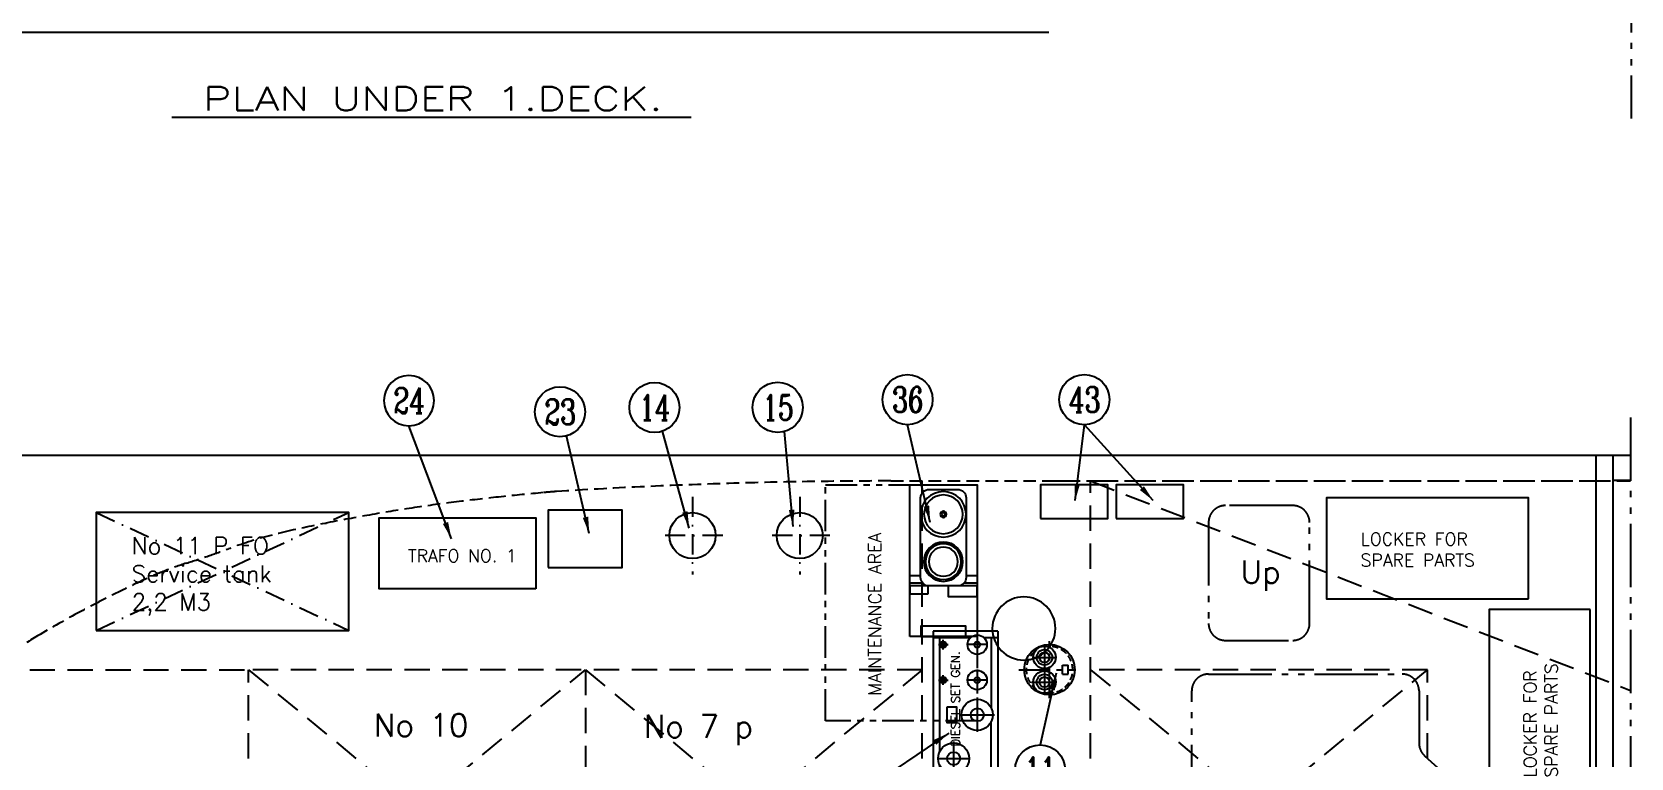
# Model space of a CAD drawing. Extents: x 33214 to 95067, y 8279 to 51908.
# Drawn here: x 40516 to 50011, y 25144 to 29452 of the extents above; entities that cross this region are included whole.
import ezdxf
from ezdxf.enums import TextEntityAlignment as Align

# ---------------------------------------------------------------- set-up
doc = ezdxf.new("R2010")
doc.units = 0
doc.header["$LTSCALE"] = 300
doc.header["$MEASUREMENT"] = 0
for name, pattern in [('AM_ISO08W050x2', [9, 6, -0.75, 1.5, -0.75]), ('CENTER', [3, 2.5, -0.25, 0, -0.25]), ('DASHED', [0.75, 0.5, -0.25]), ('DASHED2', [0.375, 0.25, -0.125]), ('HIDDEN2', [0.1875, 0.125, -0.0625]), ('PHANTOM', [2.1, 1.25, -0.2, 0.125, -0.2, 0.125, -0.2]), ('PHANTOM2', [1.25, 0.625, -0.125, 0.125, -0.125, 0.125, -0.125]), ('SNT-025', [0.74, 0.4, -0.17, 0, -0.17])]:
    doc.linetypes.add(name, pattern=pattern)
doc.layers.get('0').update_dxf_attribs({"linetype": 'CONTINUOUS'})
for name, color, linetype in [('025CON', 2, 'CONTINUOUS'), ('050CON', 4, 'CONTINUOUS'), ('CO1', 1, 'CONTINUOUS'), ('CO2', 2, 'CONTINUOUS'), ('I0CE1', 1, 'CENTER'), ('I0CO1', 1, 'CONTINUOUS'), ('KOMP', 1, 'CONTINUOUS'), ('M0CO2', 2, 'CONTINUOUS'), ('M0PH1', 1, 'PHANTOM'), ('POSNR', 2, 'CONTINUOUS'), ('Poz', 1, 'CONTINUOUS'), ('S0CO1', 1, 'CONTINUOUS'), ('S0CO2', 2, 'CONTINUOUS'), ('S0CO5', 4, 'CONTINUOUS'), ('S0DA1', 1, 'DASHED'), ('S0PH1', 1, 'PHANTOM'), ('S0TX1', 1, 'CONTINUOUS'), ('S0TX2', 2, 'CONTINUOUS'), ('Tanks', 9, 'CONTINUOUS'), ('TAVLER', 2, 'CONTINUOUS'), ('U0CO2', 2, 'CONTINUOUS')]:
    doc.layers.add(name, color=color, linetype=linetype)
doc.styles.add('18', font='romans', dxfattribs={"height": 180})
doc.styles.add('LIT2_5', font='Romanc.shx', dxfattribs={"width": 0.85})
doc.styles.add('ROMANS', font='romans')
doc.styles.get("Standard").update_dxf_attribs({"font": 'txt.shx', "height": 100})
doc.dimstyles.get("Standard").update_dxf_attribs({"dimscale": 100, "dimtxt": 100, "dimasz": 1, "dimexe": 0.05, "dimexo": 0.05, "dimgap": 0.5, "dimtad": 1, "dimdec": 0, "dimdsep": 46, "dimtxsty": 'Standard', "dimcen": 1.5, "dimclrd": 1, "dimclre": 1, "dimclrt": 2, "dimadec": 0, "dimazin": 0, "dimtfac": 1, "dimtdec": 0, "dimtmove": 2, "dimatfit": 3, "dimfxl": 1, "dimtolj": 1, "dimarcsym": 0})

# ---------------------------------------------------------------- blocks, each defined once
blk = doc.blocks.new('below 1-deck')
at = {"linetype": 'DASHED'}
for p, q in [((13000, 1875), (13000, 4646)), ((14000, 1875), (14000, 4646)), ((9000, 1875), (11000, 3525)), ((9000, 3525), (11000, 1875)), ((13000, 3525), (9000, 3525)), ((9000, 1875), (9000, 3525)), ((11000, 3525), (13000, 1875)), ((13000, 3525), (11000, 1875)), ((11000, 3525), (11000, 1875)), ((16000, 3525), (14000, 3525)), ((14000, 1875), (16000, 3525)), ((14000, 3525), (16000, 1875)), ((16000, 1875), (16000, 3525))]:
    blk.add_line(p, q, dxfattribs=at)
at = {"linetype": 'DASHED2'}
blk.add_lwpolyline([(7433.4, 3525, -0.01676), (7746.3, 3726.4, -0.011782), (8000, 3869.9, -0.005104), (8126.6, 3936, -0.003045), (8254.2, 4000, -0.005216), (8375.9, 4058.5, -0.016582), (8500, 4111.7, -0.014989), (8630, 4157.9, 0.004546), (8761, 4201.4, 0.004963), (8880.3, 4243.5, -0.009734), (9000, 4284.6, -0.023245), (9248.2, 4351.7, -0.007161), (9500, 4403.6, -0.003831), (9749.5, 4449.4, -0.006535), (10000, 4490, -0.006518), (10249.7, 4523.8, -0.003916), (10500, 4552.3, -0.003955), (10749.8, 4576.9, -0.002051), (10828.2, 4583.6, -0.01571), (12812.7, 4646), (13750, 4646)], format="xyb", dxfattribs=at)
blk.add_lwpolyline([(13750, 4646), (17206.6, 4646)], dxfattribs=at)
at = {"linetype": 'DASHED'}
blk.add_lwpolyline([(14000, 4646), (17206.6, 3403)], dxfattribs=at)
at = {"linetype": 'DASHED', "flags": 128}
blk.add_lwpolyline([(5000, 3521.2), (5000, 3521.2), (5123.5, 3523.1), (5186.9, 3523.8), (5250, 3524.3), (5375.2, 3524.8), (5500, 3525), (5625.3, 3525), (5750.1, 3525), (5875.4, 3525), (6000, 3525), (6125.4, 3525), (6250.2, 3525), (6375.4, 3525), (6500, 3525), (6625.4, 3525), (6750.2, 3525), (6875.4, 3525), (7000, 3525), (7125.3, 3525), (7250, 3525), (7500, 3525), (7625.2, 3525), (7749.9, 3525), (8000, 3525), (8249.9, 3525), (8375.1, 3525), (8500, 3525), (8638.4, 3525), (8776.9, 3525), (8888.4, 3525), (9000, 3525)], dxfattribs=at)
at = {"linetype": 'DASHED', "style": '18'}
for s, p in [('No 10', (9744.3, 3129.4)), ('No 7 p', (11347.3, 3122.7))]:
    blk.add_text(s, height=135, dxfattribs=at).set_placement(p)
blk = doc.blocks.new('POS')
at = {"layer": 'POSNR'}
blk.add_circle((0, 0), 148.7, dxfattribs=at)
at = {"layer": 'S0TX1', "linetype": 'Continuous', "style": 'LIT2_5', "width": 0.723514}
blk.add_attdef('POS', text='', height=150, dxfattribs=at).set_placement((1.8, -75.1), align=Align.CENTER)
blk = doc.blocks.new('BOXCOOLER FREQ')
at = {"layer": '025CON'}
for p, q in [((76.4, 26.7), (111.5, 26.7)), ((76.4, -26.7), (76.4, 26.7)), ((111.5, -26.7), (111.5, 26.7)), ((76.4, -26.7), (111.5, -26.7))]:
    blk.add_line(p, q, dxfattribs=at)
for centre, radius in [((0, 0), 150), ((-30, 73.3), 66.7), ((-30, 73.3), 46), ((-30, 73.3), 30.1), ((-30, -73.3), 66.7), ((-30, -73.3), 46), ((-30, -73.3), 30.1)]:
    blk.add_circle(centre, radius, dxfattribs=at)
at = {"layer": 'I0CO1', "linetype": 'PHANTOM2'}
for p, q in [((-30, 140), (-30, 6.7)), ((0, -169), (0, 169)), ((-182.7, 0), (169, 0)), ((-103.6, 73.3), (36.7, 73.3)), ((-106.1, -73.3), (36.7, -73.3)), ((-98.6, -73.3), (36.7, -73.3)), ((-30, -6.7), (-30, -140))]:
    blk.add_line(p, q, dxfattribs=at)
at = {"layer": 'I0CO1', "linetype": 'HIDDEN2'}
for start, end in [(129.19248, 230.80752), (264.69443, 95.30557)]:
    blk.add_arc((0, 0), 138.3, start, end, dxfattribs=at)
blk = doc.blocks.new('BOKSKJØLER-TOPVIEW')
at = {"layer": 'CO1'}
for p, q in [((-2072.5, 2438.9), (-1176.5, 2438.9)), ((-2072.5, 2438.9), (-2072.5, 2054.9)), ((-2033.5, 2438.9), (-2033.5, 2357.2)), ((-2033.5, 2399.9), (-1617.3, 2399.9)), ((-1215.5, 2399.9), (-1535.6, 2399.9)), ((-1215.5, 2438.9), (-1215.5, 2399.9)), ((-1215.5, 2093.9), (-1215.5, 2399.9)), ((-1176.5, 2438.9), (-1176.5, 2054.9)), ((-2033.5, 2276.6), (-2033.5, 2093.9)), ((-2033.5, 2093.9), (-2033.5, 2054.9)), ((-2033.5, 2093.9), (-1357.3, 2093.9)), ((-1963.8, 2114.9), (-2021.2, 2114.9)), ((-1992.5, 2086.2), (-1992.5, 2143.6)), ((-1753.8, 2114.9), (-1811.2, 2114.9)), ((-1782.5, 2086.2), (-1782.5, 2143.6)), ((-1275.6, 2093.9), (-1215.5, 2093.9)), ((-1215.5, 2093.9), (-1215.5, 2054.9)), ((-2072.5, 2054.9), (-1176.5, 2054.9))]:
    blk.add_line(p, q, dxfattribs=at)
blk.add_lwpolyline([(-1621.5, 2136.4), (-1531.5, 2136.4), (-1531.5, 2196.4), (-1621.5, 2196.4)], close=True, dxfattribs=at)
for centre, radius in [((-1992.5, 2316.9), 57.5), ((-1782.5, 2316.9), 57.5), ((-1576.5, 2316.9), 92.5), ((-1992.5, 2316.9), 17.2), ((-1782.5, 2316.9), 17.2), ((-1576.5, 2316.9), 38.5), ((-1316.5, 2176.9), 92.5), ((-1316.5, 2176.9), 38.5), ((-1992.5, 2114.9), 18.5), ((-1992.5, 2114.9), 12.1), ((-1782.5, 2114.9), 18.5), ((-1782.5, 2114.9), 12.1)]:
    blk.add_circle(centre, radius, dxfattribs=at)
at = {"layer": 'I0CE1', "linetype": 'AM_ISO08W050x2'}
for p, q in [((-1992.5, 2380.2), (-1992.5, 2253.7)), ((-1782.5, 2380.2), (-1782.5, 2253.7)), ((-1576.5, 2209.5), (-1576.5, 2418.7)), ((-2055.7, 2316.9), (-1929.2, 2316.9)), ((-1845.7, 2316.9), (-1719.2, 2316.9)), ((-1678.2, 2316.9), (-1474.7, 2316.9)), ((-1316.5, 2081.8), (-1316.5, 2272)), ((-1418.2, 2176.9), (-1214.7, 2176.9))]:
    blk.add_line(p, q, dxfattribs=at)
at = {"layer": 'S0TX1', "style": '18'}
blk.add_text('DIESEL SET GEN.', height=50, rotation=180, dxfattribs=at).set_placement((-1388.6, 2212.9))
blk = doc.blocks.new('pipe2_vert')
at = {"layer": 'M0CO2'}
blk.add_circle((49386.3, 10499.6), 136.7, dxfattribs=at)
at = {"layer": 'S0PH1', "linetype": 'SNT-025'}
for p, q in [((49386.3, 10730.2), (49386.3, 10269)), ((49565.7, 10499.6), (49206.8, 10499.6))]:
    blk.add_line(p, q, dxfattribs=at)
blk = doc.blocks.new('BM200_top')
for points in [[(79432.8, 3896.9), (80332.8, 3896.9), (80332.8, 4296.9), (79432.8, 4296.9)], [(79671.4, 4296.9), (79733.3, 4296.9), (79733.3, 4126), (79671.4, 4126)], [(79432.8, 4229.9), (79494.7, 4229.9), (79494.7, 3964), (79432.8, 3964)], [(79686.8, 4006.8), (79733.3, 4006.8), (79733.3, 3896.9), (79686.8, 3896.9)]]:
    blk.add_lwpolyline(points, close=True)
for points in [[(79752.6, 4221.4), (79752.6, 4296.9)], [(79796, 4231.9), (79796, 4296.9)], [(79752.6, 3896.9), (79752.6, 3972.4)], [(79796, 3896.9), (79796, 3961.9)]]:
    blk.add_lwpolyline(points)
blk.add_lwpolyline([(80256.5, 4231.9), (79783.3, 4231.9, 0.414214), (79733.3, 4181.9), (79733.3, 4011.9, 0.414214), (79783.3, 3961.9), (80256.5, 3961.9, 0.414214), (80306.5, 4011.9), (80306.5, 4181.9, 0.414214)], format="xyb", close=True)
for centre, radius in [((79481.1, 4575.1), 187.5), ((79877.5, 4096.9), 116.6), ((79877.5, 4096.9), 106.6), ((79877.5, 4096.9), 86.6), ((80158.5, 4096.9), 135), ((80158.5, 4096.9), 115), ((80158.5, 4096.9), 18.6), ((80158.5, 4096.9), 10.9)]:
    blk.add_circle(centre, radius)
at = {"layer": 'S0PH1', "linetype": 'PHANTOM2'}
blk.add_lwpolyline([(79432.8, 4296.9), (78932.8, 4296.9), (78932.8, 3396.9), (80332.8, 3396.9), (80332.8, 3896.9)], dxfattribs=at)

msp = doc.modelspace()

# ---------------------------------------------------------------- linework, layer by layer
at = {"layer": 'M0CO2'}
for points in [[(46504.6, 26564.4), (46904.6, 26564.4), (46904.6, 26764.4), (46504.6, 26764.4)], [(46954.6, 26564.4), (47354.6, 26564.4), (47354.6, 26764.4), (46954.6, 26764.4)], [(43580.4, 26274.7), (44020.4, 26274.7), (44020.4, 26614.7), (43580.4, 26614.7)]]:
    msp.add_lwpolyline(points, close=True, dxfattribs=at)
at = {"layer": 'M0PH1'}
for p, q in [((50011.3, 39273.8), (50011.3, 28938.9)), ((50009.2, 27163.7), (50009.2, 16828.7))]:
    msp.add_line(p, q, dxfattribs=at)
at = {"layer": 'S0CO1'}
for points in [[(49402.6, 26088), (49402.6, 26688), (48202.6, 26688), (48202.6, 26088), (49402.6, 26088)], [(49768.1, 26025.3), (49168.1, 26025.3), (49168.1, 24825.3), (49768.1, 24825.3), (49768.1, 26025.3)]]:
    msp.add_lwpolyline(points, dxfattribs=at)
at = {"layer": 'S0CO2'}
msp.add_lwpolyline([(49902.6, 26792), (50009.2, 26792)], dxfattribs=at)
at = {"layer": 'S0CO5'}
msp.add_line((49802.6, 26942), (49802.6, 17342), dxfattribs=at)
for points in [[(36517.7, 29452.1), (46554.7, 29452.1)], [(36515.5, 26942), (46552.6, 26942)], [(46552.6, 26942), (50009.2, 26942)]]:
    msp.add_lwpolyline(points, dxfattribs=at)
at = {"layer": 'S0DA1', "color": 9}
msp.add_lwpolyline([(46552.6, 26788), (50009.2, 26788)], dxfattribs=at)
at = {"layer": 'S0PH1', "linetype": 'SNT-025'}
for p, q in [((40897.7, 26600.9), (42397.7, 25900.9)), ((40897.7, 25900.9), (42397.7, 26600.9))]:
    msp.add_line(p, q, dxfattribs=at)
at = {"layer": 'S0PH1'}
for points in [[(48102.6, 26542, 0.414214), (48002.6, 26642), (47602.6, 26642, 0.414214), (47502.6, 26542), (47502.6, 25942, 0.414214), (47602.6, 25842), (48002.6, 25842, 0.414214), (48102.6, 25942)], [(48752.6, 25542), (48752.6, 25231.4, 0.213527), (48785.9, 25156.8), (49119.2, 24859, -0.213527), (49152.6, 24784.4), (49152.6, 24217, -0.414214), (49052.6, 24117), (47502.6, 24117, -0.414214), (47402.6, 24217), (47402.6, 25542, -0.414214), (47502.6, 25642), (48652.6, 25642, -0.414214)]]:
    msp.add_lwpolyline(points, format="xyb", close=True, dxfattribs=at)
at = {"layer": 'S0TX2', "color": 1}
msp.add_line((44430.5, 28944.5), (41346.1, 28944.5), dxfattribs=at)
at = {"layer": 'TAVLER'}
for points in [[(40897.7, 25900.9), (42397.7, 25900.9), (42397.7, 26600.9), (40897.7, 26600.9)], [(43507.2, 26147.1), (42577.2, 26147.1), (42577.2, 26569.5), (43507.2, 26569.5)]]:
    msp.add_lwpolyline(points, close=True, dxfattribs=at)
at = {"layer": 'U0CO2'}
msp.add_line((49902.6, 26942), (49902.6, 17342), dxfattribs=at)

# ---------------------------------------------------------------- block references
at = {"layer": '050CON', "rotation": 270}
msp.add_blockref('BOKSKJØLER-TOPVIEW', (43811.9, 23824.1), dxfattribs=at)
at = {"layer": 'CO2', "xscale": -1, "rotation": 270}
msp.add_blockref('BM200_top', (41831, -53568.5), dxfattribs=at)
at = {"layer": 'POSNR', "linetype": 'SNT-025'}
ref = msp.add_blockref('POS', (42754.6, 27264.6), dxfattribs=dict(at, xscale=-1, rotation=180))
ref.add_attrib('POS', '24', dxfattribs={"layer": 'Poz', "color": 2, "linetype": 'Continuous', "height": 150, "style": 'LIT2_5', "width": 0.723514}).set_placement((42756.4, 27189.7), align=Align.CENTER)
ref = msp.add_blockref('POS', (43651.4, 27198.6), dxfattribs=at)
ref.add_attrib('POS', '23', dxfattribs={"layer": 'Poz', "color": 2, "linetype": 'Continuous', "height": 150, "style": 'LIT2_5', "width": 0.723514}).set_placement((43653.2, 27123.5), align=Align.CENTER)
ref = msp.add_blockref('POS', (44212.3, 27223.9), dxfattribs=at)
ref.add_attrib('POS', '14', dxfattribs={"layer": 'Poz', "color": 2, "linetype": 'Continuous', "height": 150, "style": 'LIT2_5', "width": 0.723514}).set_placement((44214.2, 27148.8), align=Align.CENTER)
ref = msp.add_blockref('POS', (44944.2, 27224.7), dxfattribs=at)
ref.add_attrib('POS', '15', dxfattribs={"layer": 'Poz', "color": 2, "linetype": 'Continuous', "height": 150, "style": 'LIT2_5', "width": 0.723514}).set_placement((44946, 27149.6), align=Align.CENTER)
ref = msp.add_blockref('POS', (45715.4, 27270.7), dxfattribs=at)
ref.add_attrib('POS', '36', dxfattribs={"layer": 'Poz', "color": 2, "linetype": 'Continuous', "height": 150, "style": 'LIT2_5', "width": 0.723514}).set_placement((45717.2, 27195.6), align=Align.CENTER)
ref = msp.add_blockref('POS', (46765.2, 27270.7), dxfattribs=at)
ref.add_attrib('POS', '43', dxfattribs={"layer": 'Poz', "color": 2, "linetype": 'Continuous', "height": 150, "style": 'LIT2_5', "width": 0.723514}).set_placement((46767.1, 27195.6), align=Align.CENTER)
ref = msp.add_blockref('POS', (46502.2, 25073.4), dxfattribs=at)
ref.add_attrib('POS', '11', dxfattribs={"layer": 'Poz', "color": 2, "linetype": 'Continuous', "height": 150, "style": 'LIT2_5', "width": 0.723514}).set_placement((46504, 24998.3), align=Align.CENTER)
at = {"layer": 'S0CO1', "linetype": 'Continuous'}
msp.add_blockref('BOXCOOLER FREQ', (46558.1, 25668), dxfattribs=at)
at = {"layer": 'S0CO2', "color": 6}
for p in [(-4948, 15964.1), (-4311.4, 15964.1)]:
    msp.add_blockref('pipe2_vert', p, dxfattribs=at)
at = {"layer": 'Tanks'}
msp.add_blockref('below 1-deck', (32802.6, 22142), dxfattribs=at)

# ---------------------------------------------------------------- texts
at = {"layer": 'S0TX1', "style": '18'}
msp.add_text('MAINTENANCE AREA', height=75, rotation=90, dxfattribs=at).set_placement((45559.2, 25513))
msp.add_text('TRAFO NO. 1', height=75, dxfattribs=at).set_placement((43071.6, 26306.6), align=Align.CENTER)
at = {"layer": 'S0TX1', "insert": (41108.4, 26453.6), "char_height": 100, "attachment_point": 1, "style": '18'}
msp.add_mtext('No 11 P FO\\PService tank\\P2,2 M3', dxfattribs=at)
at = {"layer": 'S0TX1', "insert": (48405.6, 26480.8), "char_height": 75, "width": 864.553, "attachment_point": 1, "style": '18'}
msp.add_mtext('LOCKER FOR SPARE PARTS', dxfattribs=at)
at = {"layer": 'S0TX1', "insert": (49375.2, 25028.4), "char_height": 75, "width": 864.553, "attachment_point": 1, "rotation": 90, "style": '18'}
msp.add_mtext('LOCKER FOR SPARE PARTS', dxfattribs=at)
at = {"layer": 'S0TX2', "style": 'ROMANS', "width": 1.35}
msp.add_text('PLAN UNDER 1.DECK.', height=140, dxfattribs=at).set_placement((42896.6, 28944.5), align=Align.BOTTOM_CENTER)
at = {"layer": 'S0TX2', "color": 8, "style": '18'}
msp.add_text('Up', height=135, dxfattribs=at).set_placement((47693.9, 26181.3))

# ---------------------------------------------------------------- leaders
at = {"layer": 'CO1', "linetype": 'Continuous'}
for points in [[(43006.7, 26445.3), (42754.6, 27115.8)], [(44418.9, 26508.1), (44260.6, 27083.1)], [(45035.6, 26516.8), (44984.8, 27081.6)], [(45959.5, 25292.2), (45451.2, 24947.2)]]:
    msp.add_leader(points, dimstyle='Standard', override={"dimgap": 0.1, "dimtad": 0}, dxfattribs=at)
at = {"layer": 'CO1'}
for points in [[(45850, 26542.1), (45715.4, 27121.9)], [(46710.4, 26671.2), (46765.2, 27121.9)], [(47174.4, 26671.2), (46765.2, 27121.9)], [(43825.4, 26475.4), (43690.8, 27055.1)]]:
    msp.add_leader(points, dimstyle='Standard', override={"dimgap": 0.1, "dimtad": 0}, dxfattribs=at)
at = {"layer": 'KOMP', "linetype": 'Continuous'}
msp.add_leader([(46596.9, 25647), (46502.2, 25222.2)], dimstyle='Standard', override={"dimgap": 0.1, "dimtad": 0}, dxfattribs=at)

doc.saveas('drawing.dxf')
